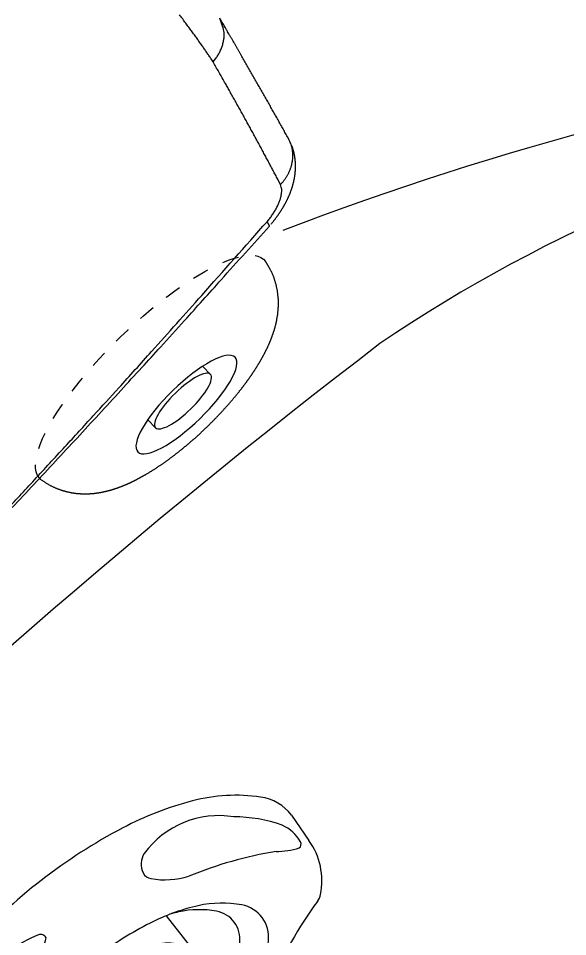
# Model space of a CAD drawing. Extents: x 944 to 1031, y 781 to 934.
# Drawn here: x 960.57 to 963.87, y 875.86 to 881.38 of the extents above; entities that cross this region are included whole.
import ezdxf

# ---------------------------------------------------------------- set-up
doc = ezdxf.new("R2010")
doc.units = 0
doc.header["$MEASUREMENT"] = 0
doc.linetypes.add('HIDDEN', pattern=[0.1875, 0.0625, -0.0625, 0.0625])
for name, color, linetype in [('1', 4, 'Continuous'), ('PARTS', 7, 'Continuous'), ('SHELL', 3, 'Continuous')]:
    doc.layers.add(name, color=color, linetype=linetype)

# ---------------------------------------------------------------- blocks, each defined once
blk = doc.blocks.new('MIDJET')
at = {"layer": '1', "color": 2}
for p, q in [((-0.8070436285781195, 1.229813547952475), (-0.8378940844716922, 1.196951910694224)), ((1.233974229648972, -0.77028816164011), (1.097073426229239, -0.8939424762887285))]:
    blk.add_line(p, q, dxfattribs=at)
at = {"layer": '1', "color": 3}
for p, q in [((-0.1078103261413226, 0.5418282173982902), (-0.3262288407495859, 0.3171746261339052)), ((-0.004459297814566554, 0.1380731282765737), (-0.2227574848814839, 0.121596472175554)), ((-0.2791433891519759, 0.06360094961752338), (-0.06084520208505495, 0.08007760571855727)), ((0.2791433891519759, -0.06360094961750917), (0.06084520208506206, -0.08007760571852884)), ((0.5323212742084902, -0.1051989820728494), (0.3262288407495895, -0.3171746261339052))]:
    blk.add_line(p, q, dxfattribs=at)
at = {"layer": '1', "color": 2}
blk.add_lwpolyline([(1.233974229648972, -0.77028816164011, 0.1947380921083911), (1.31604069483936, -0.5709864982123491, 0.09964685807676484), (1.237553494910452, -0.1687128058890579, 0.05727176867337152), (1.020696484249296, 0.2228775721700487, 0.04386796944944304), (0.6412357849732366, 0.666284092929331, 0.04386796944944345), (0.1902369098603476, 1.036688978957869, 0.05727176867337331), (-0.2056640731647672, 1.245572676026669, 0.09964685807676506), (-0.6094444916374577, 1.3158986153813, 0.1947380921083878), (-0.8070436285781195, 1.229813547952475, 0.1947380921083837)], format="xyb", dxfattribs=at)
blk.add_lwpolyline([(-0.6674978277922659, 0.6129768264488007, 0.1889180979967458), (-0.726228112885746, 0.4819151388341254, 0.1011462671851779), (-0.6861547975289977, 0.2233487240293073, 0.0594351252716834), (-0.5559932442151325, -0.03031291258794511, 0.04584489705756162), (-0.3226315871720189, -0.3162767271086437, 0.04584489705756025), (-0.04106680609812763, -0.5549276023468508, 0.05943512527168113), (0.210124836889003, -0.6897942562900994, 0.1011462671851828), (0.4678994579344415, -0.7346797351622598, 0.1889180979967482), (0.6000329868804375, -0.6784023607046521, 0.1889180979967458), (0.6587632719739158, -0.5473406730899768, 0.1011462671851788), (0.6186899566171693, -0.2887742582851445, 0.0594351252716807), (0.4885284033033166, -0.03511262166789209, 0.04584489705756009), (0.2551667462601781, 0.2508511928528065, 0.04584489705756109), (-0.02639803481370073, 0.4895020680909994, 0.05943512527168467), (-0.2775896778008331, 0.624368722034248, 0.101146267185182), (-0.5353642988462699, 0.6692542009064084, 0.18891809799675)], format="xyb", close=True, dxfattribs=at)
at = {"layer": '1', "color": 3}
for points in [[(-0.5552707880571788, 0.6089110759099157, 0.1889180979967458), (-0.6064580215108037, 0.4946823574543089, 0.1011462671851779), (-0.5715315411580715, 0.269325041091534, 0.0594351252716834), (-0.4580873478332901, 0.04824255543540801, 0.04584489705756162), (-0.2546976043783769, -0.2009933627942928, 0.04584489705756025), (-0.009295727676901677, -0.4089930012310816, 0.05943512527168113), (0.2096339991364413, -0.5265379933848919, 0.1011462671851828), (0.4343012161416944, -0.5656585847808202, 0.1889180979967482), (0.5494641134858522, -0.5166092212380704, 0.1889180979967458), (0.6006513469394772, -0.4023805027824636, 0.1011462671851788), (0.5657248665867556, -0.1770231864197029, 0.01055432254118792), (0.5494466944162237, -0.1358470344954696, 0.04584489705756009)], [(-0.3900463757324477, 0.6572210588267495, 0.02199200862112938), (-0.4401078907130209, 0.6579604394526655, 0.18891809799675), (-0.5552707880571788, 0.6089110759099157, 0.1889180979967458)]]:
    blk.add_lwpolyline(points, format="xyb", dxfattribs=at)
at = {"layer": '1', "color": 2}
for centre, radius, start, end in [((-0.2208444675107568, 0.6189750648834575), 0.8454628697258024, 136.872684587217, 156.0973706876222), ((-0.1933469910272958, 0.8501844917843044), 0.8081584626872671, 172.0798694774469, 208.2707025005164), ((-2.843339790590651, -0.5965973665945228), 2.211075303830436, 15.48414216409845, 28.76492633739436), ((-0.6120093618872566, 0.02154031314370286), 0.1042928468466434, 195.4841421640984, 218.0529539597091), ((2.070779190126578, 2.121560321896226), 3.511261947378285, 218.052953959709, 229.692217748889), ((0.9240536321672081, 0.9559167756558793), 1.88440756715602, 233.356212777092, 247.6134067854391), ((-0.3064250124100472, -2.905762654566999), 2.180446706803162, 61.26507660711481, 76.39784842361219), ((0.8117746884724344, -0.5916144668556882), 0.4156893011052465, 266.3557497208391, 313.3400476634129), ((0.7919819281977265, -0.9023812578188455), 0.1042928468466434, 241.2650766071139, 266.3557497208391)]:
    blk.add_arc(centre, radius, start, end, dxfattribs=at)
at = {"layer": '1', "color": 3}
for centre, radius, start, end in [((-0.6130660101539274, 1.075335941487666), 0.09618270847147987, 115.5379003642478, 218.2408942325119), ((-0.4742798459450466, 0.8156379108553296), 0.390565615066854, 62.44244181152082, 117.4848141120338), ((-1.935834156776298, -1.520185825417201), 3.144918759366145, 47.48167375565263, 58.52072739091521), ((-0.1120193381490235, 1.702472813385654), 0.8966454932408577, 229.9801916872241, 260.5707731998714), ((-0.5728039874142503, -0.5192646357886161), 1.373552919406821, 56.5538320927478, 76.78989100148138), ((-0.1958048981060578, 0.3668057826951809), 0.5781786476709623, 27.87886740037354, 48.19817289671651), ((0.3162329990349804, 0.845414617199566), 0.2553456728237528, 238.8726753269973, 267.0119015736968), ((0.2865533821311512, 0.6197440732691888), 0.03358671617654721, 299.1672158163423, 31.24274415665473), ((0.8053008929214922, 0.01265011730630761), 0.06416211550255271, 124.7287965447582, 178.155471333896), ((0.8353178992545125, -0.03065342735942522), 0.1168519404198273, 65.05524992021725, 124.7287965447581), ((0.6243957395989774, -0.4116656199634576), 0.552122759561635, 358.3369968202653, 61.88265857999361), ((1.23833222879918, -0.001295321083787826), 0.4974179442041415, 178.155471333896, 204.6323851899644), ((-1.283776955910632, -1.415412099103506), 2.396053694882431, 17.19645325302685, 30.24241934702503), ((0.3464098700101719, -0.5445508614179886), 0.8380638874208396, 347.7490701963155, 8.015619898529893), ((1.472715644708337, -0.6425887726042987), 0.4719693132729935, 187.846449740409, 204.9740816449956), ((0.946081528379537, -0.6617386511294967), 0.2275378917626718, 306.4319003644102, 344.5425661551865), ((1.064683227041515, -0.8231180305845527), 0.02726750533673944, 223.4142100292906, 307.3045942201938)]:
    blk.add_arc(centre, radius, start, end, dxfattribs=at)
for centre, major_axis, ratio, start_param, end_param in [((0, 0), (-0.326228840749588, 0.317174626133901), 0.5879752684273034, 1.091268269871018, 7.374453577050604), ((0, 0), (-0.2760397883265908, 0.2683785298055918), 0.5879752684273034, 4.477221023021982, 7.019846173023602), ((-0.23393302782803, 0.1419204835085282), (-0.0179246615796477, 0.01742717726010446), 0.5879752684273035, 0.7366608658441156, 2.662064596665912), ((0.2190515611164301, -0.2684070983832925), (-0.3584932315929751, 0.3485435452020673), 0.5879752684273035, 5.216912857548728, 5.803657250255615), ((-0.2903189320985184, 0.0839249609504975), (-0.01792466157964875, 0.01742717726010336), 0.5879752684273036, 0.7366608658440272, 2.662064596665823), ((0.1626656568459381, -0.3264026209413231), (-0.358493231592954, 0.348543545202089), 0.5879752684273035, 5.20498919742016, 5.803657250255706), ((0.1753517380453253, 0.07673770326243812), (-0.05377398473894624, 0.05228153178031009), 0.5879752684273035, 2.06339654383025, 4.477221023021979), ((-0.1753517380453218, -0.07673770326243812), (-0.05377398473894624, 0.05228153178031009), 0.5879752684273035, 5.204989197420034, 7.61881367661176), ((-0.1626656568459346, 0.3264026209413373), (-0.358493231592954, 0.348543545202089), 0.5879752684273035, 2.063396543830357, 2.662064596665913), ((0, 0), (-0.2760397883265908, 0.2683785298055918), 0.5879752684273034, 1.335628369432186, 3.878253519433815), ((0.290318932098522, -0.0839249609504975), (-0.01792466157964875, 0.01742717726010336), 0.5879752684273036, 3.878253519433913, 5.803657250255613)]:
    blk.add_ellipse(centre, major_axis=major_axis, ratio=ratio, start_param=start_param, end_param=end_param, dxfattribs=at)
blk = doc.blocks.new('2006 ARIA')
at = {"layer": 'PARTS', "color": 3, "linetype": 'Continuous'}
for p, q in [((17.29088264638085, 76.56282446411967), (17.24523573252782, 76.60971556008224)), ((16.96127004438449, 76.24195761852002), (16.91562313053123, 76.28884871448258))]:
    blk.add_line(p, q, dxfattribs=at)
for points in [[(17.30630338415153, 78.4396345702063), (17.29431822487413, 78.45781174979209, 0.0018543666), (17.28176008035189, 78.4765687066764, 0.001725385), (17.26860514787245, 78.49592834667908, 0.0016042388), (17.2548739634326, 78.51587513316349, 0.001496487), (17.24053480674047, 78.53644138611946, 0.0013946107), (17.22561017132352, 78.55760688056603, 0.0013063682), (17.21007758864175, 78.57939450982906, 0.0012272797), (17.19397202071536, 78.60176191639073, 0.0011659971), (17.17728480166943, 78.62470984854633, 0.0011092757), (17.16005156685719, 78.64819660961734, 0.001063433), (17.14226498457651, 78.67222293540533, 0.0010180504), (17.12395804682296, 78.69674982256413, 0.0009788769), (17.10512143937581, 78.72178002689498, 0.0009373888)], [(17.30630338415153, 78.4396345702063), (17.32131139613034, 78.45786452740947, 0.023047814), (17.33477745340292, 78.47742853642069, 0.020480591), (17.34671448672884, 78.49835382908623, 0.02218466), (17.35666873018044, 78.52077141215375, 0.02875742), (17.3641120112004, 78.54456080842374, 0.023806689), (17.36968585336172, 78.56762718017069, 0.010210843), (17.37340088779843, 78.58903976089903, 0.03364367), (17.37236254055233, 78.61522824480903, 0.061726737), (17.36333897351619, 78.65301176119226, 0.032654075), (17.34706001630616, 78.70103384178549, 0.01725477)], [(17.71109817883575, 77.70263314009685), (17.69768478358833, 77.72830372130579, 0.0004346746), (17.68418453102345, 77.75403182318541, 0.0004340451), (17.67059279526529, 77.77982215906775, 0.0004291306), (17.65691619720178, 77.805669329794, 0.0004198156), (17.64315274182059, 77.83157402119105, 0.0004123138), (17.62930706749148, 77.85753285409953, 0.0004055367), (17.61537716670887, 77.88354518017388, 0.0003990597), (17.60136835117532, 77.90960828109405, 0.0003920101), (17.58727730420014, 77.93572418935321, 0.0003854506), (17.57310865165914, 77.96188819161944, 0.0003784608), (17.55886174520674, 77.98810229539833, 0.0003724241), (17.54453790652155, 78.01436515402384, 0.0003663633999999999), (17.53013516557917, 78.0406801216676, 0.000359429), (17.51566274914376, 78.06703510332113, 0.0003509961), (17.5011212805739, 78.09342542313357, 0.000346815), (17.48649374046295, 78.11988593200897, 0.0003446282), (17.4717748920707, 78.14642735330233, 0.0003279781), (17.45705202733961, 78.17289609342731, 0.0002999326), (17.44235732750121, 78.19923781230057, 0.0003221493), (17.42735869416651, 78.22603737005375, 0.0003731071), (17.41194190339638, 78.25349331117388, 0.0002784663), (17.39743618449575, 78.27928420021703, 9.117399999999999e-05), (17.3842957149036, 78.30261054753191, 0.000390227), (17.36729040840078, 78.33262652140161, 0.000677601), (17.34092888881855, 78.37893839250023, 0.0003300246), (17.30630338415153, 78.4396345702063, 0.0001738847)], [(17.78519412072274, 77.86565526655977), (17.78546735186683, 77.8730326632608, 0.0082714223), (17.78549794968922, 77.88036096192923, 0.008357232099999999), (17.785277871674, 77.88763623500972, 0.0085060067), (17.78481317781916, 77.89486443005694, 0.0087026016), (17.78409447894182, 77.90204029783683, 0.0085147903), (17.78315278451942, 77.90912685500246, 0.0080032981), (17.78198324378923, 77.91610479978044, 0.008864394), (17.78052907586471, 77.92310875998601, 0.010614183), (17.77875928376284, 77.93017705313878, 0.0081283781), (17.77695834795327, 77.9367692965742, 0.0028198158), (17.77521318556728, 77.94269187153009, 0.011487758), (17.77245225851357, 77.95007099549264, 0.019996151), (17.76753422959837, 77.96113094270936, 0.009829806600000001), (17.76069250857972, 77.9754345490552, 0.005203372)], [(17.71109817883575, 77.70263314009685), (17.71653277219389, 77.70847847382186, 0.0066559276), (17.72178292756212, 77.71443361214801, 0.0067429756), (17.72684202405253, 77.72050395423412, 0.006792031), (17.73171465005998, 77.72668078423067, 0.006811199), (17.73639076805603, 77.73296086040932, 0.0068481488), (17.74087430559598, 77.73933614025361, 0.006886629399999999), (17.74515659680537, 77.74580737205918, 0.006939864699999999), (17.74924089590627, 77.75236585247012, 0.0069998014), (17.75311851203674, 77.75900966143683, 0.007038095), (17.75679536776397, 77.76573007061631, 0.0070510154), (17.76025808388158, 77.77252320242803, 0.007174195), (17.7635147029057, 77.77939298442732, 0.0073874428), (17.76655522478973, 77.7863401774033, 0.0072466628), (17.76938120726481, 77.79331739949066, 0.0068256613), (17.77198049285403, 77.80030875306261, 0.0076134586), (17.77437319675028, 77.80746749304762, 0.009202148), (17.77655313534569, 77.81484571464273, 0.0070480638), (17.77847029645659, 77.82180476150074, 0.002380806), (17.78009524934237, 77.82812275001743, 0.010108576), (17.7816528173048, 77.83629269626442, 0.017803694), (17.78336164136567, 77.84893109598795, 0.008797844), (17.78518616300721, 77.86551790925819, 0.004657002800000001)], [(17.63029102958694, 77.47958212997366), (17.63867596503701, 77.48944139849516, 0.007028414399999999), (17.64671540243307, 77.49945200853347, 0.0072248627), (17.65439676083884, 77.50962408507269, 0.007260158), (17.66172099961523, 77.51991759044347, 0.0071760772), (17.66865578627903, 77.53029947018183, 0.0072059507), (17.67520413767147, 77.54073567165392, 0.0072858881), (17.68133844713498, 77.55119910044436, 0.007434451700000001), (17.68706109565869, 77.56165904559748, 0.007621438100000001), (17.69234244409176, 77.57208509600707, 0.007862384), (17.6971861951024, 77.58244519405127, 0.0081220141), (17.70156267205857, 77.59270492610631, 0.0085906877), (17.70547505422019, 77.60284758378123, 0.0092553749), (17.70888766742542, 77.61283947676009, 0.009605303), (17.71182199453801, 77.62262369656423, 0.0095911474), (17.71424885734677, 77.63214781199383, 0.01141473), (17.71612329511254, 77.64152632583318, 0.015044775), (17.71739394843962, 77.65076038617644, 0.012642994), (17.71827633179237, 77.65928290324894, 0.0043242266), (17.71881156315521, 77.66685398703646, 0.020032946), (17.71820212071998, 77.67558061040984, 0.043656024), (17.71556648111118, 77.68764725451103, 0.025604011), (17.71109817883575, 77.70263314009685, 0.014394627)], [(13.69254776521484, 73.31202236193667, 0.0008542441), (13.87829208034032, 73.4949599903182, 0.0008542917999999999), (14.06342046815325, 73.67852249682369, 0.0008549892999999999), (14.24790380174522, 73.86273417142036, 0.0008553716), (14.43176246718804, 74.04756346740135, 0.0008556071), (14.61496531757348, 74.23303269221549, 0.0008567161), (14.79755295146106, 74.4191314585106, 0.0008586967), (14.97950095527335, 74.60588868212972, 0.0008566673), (15.16077106013881, 74.79320731830262, 0.0008512312), (15.34131455001966, 74.981085821791, 0.0008584089), (15.52139793989454, 75.1697725432739, 0.0008755677000000001), (15.70107634445731, 75.3593823826792, 0.0008505491000000001), (15.87941468742542, 75.54880329323112, 0.0007940603999999999), (16.05605605227015, 75.73767969335506, 0.0008717722999999999), (16.23481234950191, 75.93026963050158, 0.0010303616), (16.41696184422949, 76.1280708830866, 0.0007836229), (16.5875898904726, 76.3141322032426, 0.0002818738), (16.74152173500647, 76.48264251696105, 0.0010911858), (16.9377482322177, 76.70034697126721, 0.0018454134), (17.23809532805126, 77.03730989524843, 0.0009004750999999999), (17.63029102958694, 77.47958212997366, 0.0004789531)], [(17.64439096865112, 77.45356087300149), (17.64456631145208, 77.45383342751927, 0.07402378), (17.64467360028789, 77.45417666952096, 0.06036080200000001), (17.64471152597389, 77.45459327984543, 0.044641473), (17.64468138520124, 77.45507924348146, 0.032647354), (17.64458188127833, 77.45563857544028, 0.02389151), (17.64441630590886, 77.45626657488367, 0.01807642), (17.64418202822867, 77.4569672693168, 0.013888412), (17.64388235243496, 77.45773729207394, 0.011017571), (17.64351397433052, 77.45858000982071, 0.008810223), (17.64308151979139, 77.4594907092254, 0.0071994068), (17.64258168462038, 77.46047275695344, 0.0060163402), (17.64201779800214, 77.4615254546843, 0.0051612319), (17.64138522156668, 77.46265218157737, 0.0042550011), (17.64069451625141, 77.46384083013027, 0.0034540727), (17.63994565706821, 77.46508873199775, 0.0032942671), (17.63911431789688, 77.46643414223058, 0.0033460727), (17.63818799276328, 77.46789519084837, 0.0022230622), (17.63728055711067, 77.46930736101001, 0.0007770386), (17.63642954135412, 77.47061759682992, 0.0026488586), (17.63519719892884, 77.47245644646966, 0.00363472), (17.63311942465657, 77.47548939645094, 0.0015151088), (17.63029102958694, 77.47958212997366, 0.0007573513000000001)]]:
    blk.add_lwpolyline(points, format="xyb", dxfattribs=at)
at = {"layer": 'PARTS', "color": 4, "linetype": 'Continuous'}
for points in [[(17.7606745409787, 77.97543938732417), (17.75319402274454, 77.98892305040476, 0.000134445), (17.7456916718229, 78.00242626513318, 0.000134779), (17.73816883487939, 78.01595035318837, 0.0001335017), (17.730626172754, 78.0294946412373, 0.0001304676), (17.72306167794068, 78.04305848093406, 0.0001289328), (17.71547869211781, 78.05664250813084, 0.0001286528), (17.70787387360724, 78.07024608697554, 0.0001272), (17.70024989075387, 78.08386919248073, 0.0001243706), (17.69260542187885, 78.0975131713127, 0.0001229406), (17.68494243700684, 78.11117466929943, 0.000122671), (17.67725829278038, 78.12485637977363, 0.0001212641), (17.66955630588973, 78.13855627024213, 0.0001185217), (17.66183448132324, 78.1522750265317, 0.0001171584), (17.65409414075998, 78.16601130197614, 0.0001169361), (17.64633463585369, 78.17976710408107, 0.0001152441), (17.63855727578994, 78.19353975200784, 0.000111799), (17.63076141222268, 78.20733125326194, 0.0001101436), (17.62294769349796, 78.22113960033778, 0.0001099511), (17.61511679294881, 78.23496545407477, 0.0001088722), (17.60726737640243, 78.24880882696664, 0.00010676), (17.59940076553789, 78.2626683723471, 0.0001053342), (17.59151763368823, 78.27654475105567, 0.0001043246), (17.58361664668087, 78.29043797558586, 0.0001020473), (17.57569846535534, 78.30434737260487, 9.80382e-05), (17.567764423884, 78.31827292961862, 9.65666e-05), (17.55981452226706, 78.33221464662734, 9.732459999999999e-05), (17.55184808717127, 78.3461718627916, 9.7085e-05), (17.54386513109057, 78.36014591228388, 9.589e-05), (17.53586564153079, 78.3741354609316, 9.476290000000001e-05), (17.52785029182542, 78.38814116957428, 9.35053e-05), (17.51981974281352, 78.40216236487879, 9.31473e-05), (17.51177332116254, 78.41619838600559, 9.36682e-05), (17.50370970519316, 78.43025057962109, 9.274e-05), (17.4956315507568, 78.44431758656526, 9.023399999999999e-05), (17.48753752368111, 78.45839941933173, 8.85879e-05), (17.47942829729914, 78.47249673876013, 8.74227e-05), (17.47130321077134, 78.48661021818327, 8.662729999999999e-05), (17.4631655558012, 78.50073515676331, 8.61837e-05), (17.45501464656195, 78.51486955948815, 8.67768e-05), (17.44684199209087, 78.52903285306866, 8.816979999999999e-05), (17.43864033564819, 78.54323377834169, 8.55584e-05), (17.43045760616769, 78.55738982767605, 8.01121e-05), (17.4223095888326, 78.57147683604205, 8.8464e-05), (17.41401241052563, 78.58580741475816, 0.0001052307), (17.40550371628956, 78.600490892337, 7.96661e-05), (17.39750573183142, 78.61428495347548, 2.7313e-05), (17.39026797692986, 78.62676295750418, 0.0001120023), (17.38093824341854, 78.6428231046674, 0.0001917838), (17.36652246887434, 78.66760376141292, 9.337129999999999e-05), (17.34761816909054, 78.70008126946266, 4.93838e-05)], [(17.65427412027088, 77.46489584588812), (17.65786970742693, 77.46913590473264, 0.001823787), (17.66143348683545, 77.47339894435936, 0.0018240109), (17.66496482264461, 77.47768830644634, 0.0018258174), (17.66846302902741, 77.48200199598182, 0.0018299978), (17.67192877931711, 77.48634067380499, 0.001837054), (17.67536273435326, 77.49070366658282, 0.0018468877), (17.67876425828354, 77.49509431599358, 0.0018502763), (17.68213398696025, 77.4995092803589, 0.0018507279), (17.68546857870501, 77.50394792382701, 0.001849233), (17.68876666186429, 77.50840625637386, 0.0018478556), (17.69202418394548, 77.5128789787907, 0.0018526711), (17.69523843912248, 77.51736211354716, 0.0018623034), (17.69840606072967, 77.5218523564464, 0.0018801191), (17.70153173711128, 77.5263516650192, 0.0018978442), (17.70461352323059, 77.53086606178238, 0.0019088632), (17.70766012244326, 77.53539880095809, 0.0019109488), (17.71067295637749, 77.53995920926036, 0.001911372), (17.71365469337866, 77.54454726170184, 0.0019146046), (17.71660469759468, 77.54916629996058, 0.0019295342), (17.71952092403899, 77.5538116731733, 0.0019692799), (17.72239932021853, 77.55847808213116, 0.0020096708), (17.72523518529579, 77.56316223513079, 0.0020602089), (17.72802581344445, 77.56786015464206, 0.0020939997), (17.73077185300986, 77.57256983315926, 0.0021123837), (17.7334693139685, 77.57729264233615, 0.0021239512), (17.73612219883785, 77.58202854469152, 0.0021267862), (17.73872918593906, 77.5867788868917, 0.0021327974), (17.74129159695099, 77.59154232227036, 0.0021416067), (17.74380812268851, 77.59632153166626, 0.0021567079), (17.74628007233673, 77.60111383424066, 0.0021807657), (17.74870479004448, 77.60592058915358, 0.002203091), (17.75108292415712, 77.61073978889931, 0.002226796), (17.75341180632972, 77.6155714584653, 0.0022497003), (17.75569476574674, 77.62041489953094, 0.0022744837), (17.75792781238442, 77.62527148375, 0.002297477), (17.76011226792161, 77.63013986445617, 0.0023215954), (17.76224679818552, 77.63502005414318, 0.0023447569), (17.76433274984265, 77.63991337448988, 0.0023702968), (17.76636742956043, 77.64481718213858, 0.0023962617), (17.76835219649865, 77.6497341329407, 0.0024268413), (17.77028570399148, 77.65466290521738, 0.002454563), (17.77216727870541, 77.6596028381291, 0.0024840044), (17.77399559896162, 77.66455527834239, 0.0025141826), (17.7757726472787, 77.66951820585757, 0.0025499667), (17.77749510696549, 77.67449365316804, 0.0025830588), (17.77916498552781, 77.67948226861915, 0.002619479), (17.78077894128774, 77.68448341635929, 0.0026513229), (17.78233898175063, 77.68949774473379, 0.0026857342), (17.78384176523809, 77.69452461789092, 0.002716929), (17.785289947602, 77.69956267667055, 0.0027528942), (17.78667885299137, 77.70461129771468, 0.0027877037), (17.78800980308483, 77.70966913435677, 0.0028280973), (17.78928011704397, 77.71473487741196, 0.0028602011), (17.79049178988066, 77.71980784105324, 0.0028879053), (17.79164150490396, 77.7248900577739, 0.0029111339), (17.79273190547156, 77.72997883424114, 0.0029331314), (17.79375834072016, 77.73507621544206, 0.0029560129), (17.79472614734004, 77.74018215140165, 0.0029839037), (17.79562931530791, 77.7452960312554, 0.0030128621), (17.79647252047425, 77.75041847836155, 0.0030490634), (17.79724976530997, 77.75555021602804, 0.003079543), (17.7979650523323, 77.76069120677391, 0.0031116309), (17.79861371818424, 77.76584216141316, 0.0031400068), (17.79919975288976, 77.77100170829237, 0.0031734019), (17.79971714642579, 77.77616923654682, 0.0032031096), (17.80016922797654, 77.78134404785612, 0.0032372069), (17.8005526683578, 77.78652684054066, 0.003267075), (17.80086877675444, 77.79171493376168, 0.0033009394), (17.80111555815461, 77.79690901334607, 0.003330622), (17.80129233922526, 77.80210841845451, 0.0033644563), (17.8013984341394, 77.80731115407502, 0.0033940112), (17.80143318205774, 77.81251789354064, 0.0034279036), (17.80139523631397, 77.81772731517265, 0.0034569469), (17.8012852577474, 77.82293874563777, 0.0034901437), (17.80110189969218, 77.8281508632574, 0.0035199374), (17.80084448881485, 77.83336300719213, 0.003555113), (17.80051034427652, 77.83857386825673, 0.0035833649), (17.80010279526209, 77.8437827481306, 0.0036139314), (17.79961716592038, 77.84898902345572, 0.0036455347), (17.79905611210324, 77.85419133507196, 0.003686574), (17.7984156187988, 77.85938838628795, 0.0037052406), (17.79769899020471, 77.86457681043817, 0.003713101), (17.79690222380282, 77.86975664500369, 0.0037741946), (17.79602669124711, 77.87493188000838, 0.0038864399), (17.79506640750174, 77.88010457293285, 0.0037988559), (17.79403510026941, 77.88524457371113, 0.0035674271), (17.79293134792192, 77.89034255562922, 0.0039782322), (17.79172012729828, 77.89550558981966, 0.00480028), (17.79038176314089, 77.90076988634644, 0.0036421239), (17.78907834319921, 77.90570495327461, 0.0012022453), (17.78785915423941, 77.91015955434762, 0.0052279668), (17.78610565799886, 77.91583336234919, 0.0091038718), (17.78316270900746, 77.92450645023871, 0.0044477244), (17.77916309452144, 77.93582532211019, 0.0023449837)], [(16.10050120337542, 75.76268237399665, 0.0005758662), (16.23114840372568, 75.90234390420312, 0.0005575896), (16.3609695835537, 76.04171028586939, 0.0005155891), (16.48970942466963, 76.1805177191361, 0.0005661997), (16.6201703836432, 76.32187754250708, 0.0006746953999999999), (16.75330066608876, 76.466878996888, 0.0005119873), (16.87810620952018, 76.60317744805957, 0.0001753113), (16.9907846175463, 76.72653343953095, 0.0007023288000000001), (17.13478863145747, 76.88556319404518, 0.0012090968), (17.35567235940971, 77.13129032895893, 0.000591336), (17.64439164198438, 77.45356153384091, 0.0003133852)]]:
    blk.add_lwpolyline(points, format="xyb", dxfattribs=at)
at = {"layer": 'PARTS', "color": 3, "linetype": 'HIDDEN', "ltscale": 0.25, "extrusion": (2.152094848336517e-17, 1.768331329324447e-17, -0.9999999999999998)}
blk.add_ellipse((16.93943444913498, 76.59412017104262), major_axis=(0.6735561866886056, 0.6556844236166537), ratio=0.2875604840019277, start_param=3.096514190688376, end_param=6.328263770081, dxfattribs=at)
at = {"layer": 'PARTS', "color": 3, "linetype": 'Continuous', "extrusion": (-5.803198628689133e-17, -5.975880840753042e-17, -1)}
blk.add_ellipse((17.14653751433616, 76.38137216937616), major_axis=(0.2918019856389096, 0.2840594749852666), ratio=0.2875604840019278, start_param=4.355360367553329, end_param=10.63854567473291, dxfattribs=at)
at = {"layer": 'PARTS', "color": 3, "linetype": 'Continuous', "extrusion": (-1.825551890176311e-17, -2.103774755714297e-17, -1)}
blk.add_ellipse((17.12607634538267, 76.40239104131979), major_axis=(0.1648063009982759, 0.1604334227998196), ratio=0.2875604840019275, start_param=1.213767713963539, end_param=7.496953021143125, dxfattribs=at)
at = {"layer": 'PARTS', "color": 3, "linetype": 'Continuous'}
blk.add_open_spline([(16.27505912014726, 75.93037362520988), (16.30394994791118, 75.91056769176168), (16.33348308580321, 75.89373701291618), (16.36309877462963, 75.87985022625173), (16.39232699620402, 75.86874819420018), (16.42623665289216, 75.85879208767346), (16.45868379032731, 75.85196303805435), (16.48946299235263, 75.847754142913), (16.5185198645911, 75.84569643334703), (16.55691700325519, 75.84568952646453), (16.5922872202575, 75.84829068751549), (16.62506393227181, 75.85283497121407), (16.65568671409233, 75.85886000049697), (16.69845620996671, 75.87001971014604), (16.73838894854225, 75.88317319140333), (16.77633242532556, 75.89796613453439), (16.81290442390514, 75.91420776674101), (16.848545176681, 75.93179274381885), (16.90284107581033, 75.96168478071888), (16.95631329293337, 75.99452123080403), (17.00930413390142, 76.0301606117888), (17.06191744142188, 76.06844228095576), (17.11410256561066, 76.10917516703341), (17.1538790989639, 76.14205319210646), (17.19321758248407, 76.17614088925609), (17.23200647271119, 76.2113198499975), (17.27012436817449, 76.24746703365884), (17.30744447798361, 76.28445742387271), (17.35143415300627, 76.33025463963543), (17.39383747561897, 76.37689832745627), (17.43443997278541, 76.42419908231784), (17.47304422198204, 76.47200380930383), (17.50434279490764, 76.51321422372564), (17.53395665308813, 76.55470849123458), (17.56180542817538, 76.59653758291813), (17.58782046611532, 76.63884264860746), (17.61193676733956, 76.6818936491461), (17.63539903928813, 76.7289899211147), (17.65644778343767, 76.77833405444062), (17.67469211532671, 76.83132307640733), (17.68574205991285, 76.87344430833298), (17.6941408048599, 76.91972127812392), (17.69864160178349, 76.97147603792178), (17.69821053155147, 77.01497612528101), (17.69302882303077, 77.06269103353395), (17.68508349799049, 77.10083655566552), (17.67277827188104, 77.14085041193675), (17.65539381102371, 77.18197437180027), (17.63245581623323, 77.22304778743626), (17.62080301343462, 77.24041030283865)], degree=1, knots=[1.258846176864954, 1.258846176864954, 1.284049785363782, 1.30925339386261, 1.334457002361438, 1.359660610860266, 1.38976431999882, 1.419868029137374, 1.449971738275929, 1.480075447414483, 1.522807016465091, 1.565538585515698, 1.608270154566305, 1.651001723616912, 1.715116318226105, 1.779230912835296, 1.843345507444488, 1.907460102053681, 1.971574696662873, 2.071336734999626, 2.171098773336379, 2.270860811673133, 2.370622850009886, 2.470384888346639, 2.54715961707554, 2.623934345804441, 2.700709074533342, 2.777483803262244, 2.854258531991145, 2.947333969056945, 3.040409406122745, 3.133484843188545, 3.226560280254345, 3.306164335394391, 3.385768390534436, 3.465372445674482, 3.544976500814527, 3.624580555954572, 3.709200410252933, 3.793820264551292, 3.878440118849652, 3.940150456469474, 4.001860794089295, 4.063571131709116, 4.110155533564104, 4.156739935419091, 4.191384198304789, 4.226028461190486, 4.260672724076183, 4.295316986961882, 4.310281904651913, 4.310281904651913], dxfattribs=at)
at = {"layer": 'SHELL', "color": 2, "linetype": 'Continuous'}
blk.add_arc((24.57416750769698, 59.50462263735187), 19.1867291972588, 86.01626082908068, 110.9170356981345, dxfattribs=at)
at = {"layer": 'SHELL', "linetype": 'Continuous'}
for centre, radius, start, end in [((23.3031617897318, 69.41083784395175), 8.875757450553483, 77.28662214850837, 124.2471320583126), ((44.56289223331851, 42.47232348492741), 43.1753365919756, 127.4518475923881, 141.7642254685264)]:
    blk.add_arc(centre, radius, start, end, dxfattribs=at)
at = {"layer": 'PARTS', "rotation": 82.19745669868006}
blk.add_blockref('MIDJET', (16.84748049645555, 72.79828169975565), dxfattribs=at)

msp = doc.modelspace()

# ---------------------------------------------------------------- block references
at = {"layer": '1'}
msp.add_blockref('2006 ARIA', (944.4328343109757, 802.6753304505902), dxfattribs=at)

doc.saveas('drawing.dxf')
